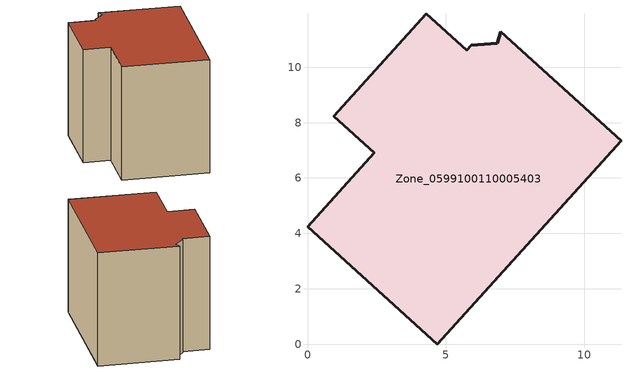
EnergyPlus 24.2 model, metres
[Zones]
Zone_0599100110005403
 floor ground (C_G): 6.97,11.27 11.32,7.35 4.69,0 0,4.23 2.41,6.91 0.94,8.23 4.29,11.93 5.75,10.62 5.91,10.79 6.85,10.87 z0
 wall outside (C_F): 4.69,0 11.32,7.35 6.97,11.27 6.85,10.87 5.91,10.79 5.75,10.62 4.29,11.93 0.94,8.23 2.41,6.91 0,4.23 4.69,0 z0:8.62
 roof outside (C_R): 11.32,7.35 6.97,11.27 6.85,10.87 5.91,10.79 5.75,10.62 4.29,11.93 0.94,8.23 2.41,6.91 0,4.23 4.69,0 z8.62
[BUILDING]
Pand.0599100110005403: North Axis=0; Terrain=City; Loads Convergence Tolerance Value=0.04; Temperature Convergence Tolerance Value=0.4; Solar Distribution=FullExterior; Maximum Number of Warmup Days=25; Minimum Number of Warmup Days=1
[Site:Location]
Rotterdam.The.Hague.AP_ZH_NLD Design_Conditions: Latitude=51.96; Longitude=4.45; Time Zone=1; Elevation=-4.5
[SITE:GROUNDTEMPERATURE:BUILDINGSURFACE]
18, 18, 18, 18, 18, 18, 18, 18, 18, 18, 18, 18
[MATERIAL] Thermal Absorptance=0.9; Solar Absorptance=0.7; Visible Absorptance=0.7
Name | Roughness | Thickness | Conductivity | Density | Specific Heat
G.TC.2015-2018 | MediumSmooth | 0.15 | 0.0428571 | 540 | 1210
F.TC.2015-2018 | Rough | 0.3 | 0.0666667 | 1920 | 840
R.TC.2015-2018 | MediumRough | 0.2 | 0.0333333 | 1500 | 1000
[CONSTRUCTION]
C_G: G.TC.2015-2018
C_F: F.TC.2015-2018
C_R: R.TC.2015-2018
[ZONE]
Zone_0599100110005403: Type=1; Multiplier=1; Ceiling Height=Autocalculate; Volume=Autocalculate; Floor Area=autocalculate; Part of Total Floor Area=Yes
[ZONEINFILTRATION:DESIGNFLOWRATE]
Infil_Zone_0599100110005403: Zone or ZoneList or Space or SpaceList=Zone_0599100110005403; Schedule=AlwaysOn; Design Flow Rate Calculation Method=Flow/Area; Flow Rate per Floor Area=0.0015; Constant Term Coefficient=1; Temperature Term Coefficient=0; Velocity Term Coefficient=0; Velocity Squared Term Coefficient=0
[HVACTEMPLATE:ZONE:IDEALLOADSAIRSYSTEM]
Zone_0599100110005403: Maximum Heating Supply Air Temperature=50; Minimum Cooling Supply Air Temperature=13; Maximum Heating Supply Air Humidity Ratio=0.0156; Minimum Cooling Supply Air Humidity Ratio=0.0077; Heating Limit=NoLimit; Cooling Limit=NoLimit; Dehumidification Control Type=ConstantSensibleHeatRatio; Cooling Sensible Heat Ratio=0.7; Dehumidification Setpoint=60; Humidification Control Type=None; Humidification Setpoint=30; Outdoor Air Method=None; Outdoor Air Flow Rate per Person=0.00944; Outdoor Air Flow Rate per Zone Floor Area=0; Outdoor Air Flow Rate per Zone=0; Demand Controlled Ventilation Type=None; Outdoor Air Economizer Type=NoEconomizer; Heat Recovery Type=None; Sensible Heat Recovery Effectiveness=0.7; Latent Heat Recovery Effectiveness=0.65
[ZONECONTROL:THERMOSTAT]
ThermostatControl_Zone_0599100110005403: Zone or ZoneList=Zone_0599100110005403; Control Type Schedule=DualSetpointControlType; Control 1=Thermostat_Zone_0599100110005403; Temperature Difference Between Cutout And Setpoint=0
[THERMOSTATSETPOINT:DUALSETPOINT]
Thermostat_Zone_0599100110005403: Heating Setpoint Temperature Schedule=HeatingSetpoint_Zone_0599100110005403; Cooling Setpoint Temperature Schedule=CoolingSetpoint_Zone_0599100110005403
[SCHEDULE:COMPACT]
HeatingSetpoint_Zone_0599100110005403: Through: 12/31, For: AllDays, Until: 24:00, 21
CoolingSetpoint_Zone_0599100110005403: Through: 12/31, For: AllDays, Until: 24:00, 24
DualSetpointControlType: Through: 12/31, For: AllDays, Until: 24:00, 4
AlwaysOn: Through: 12/31, For: AllDays, Until: 24:00, 1
